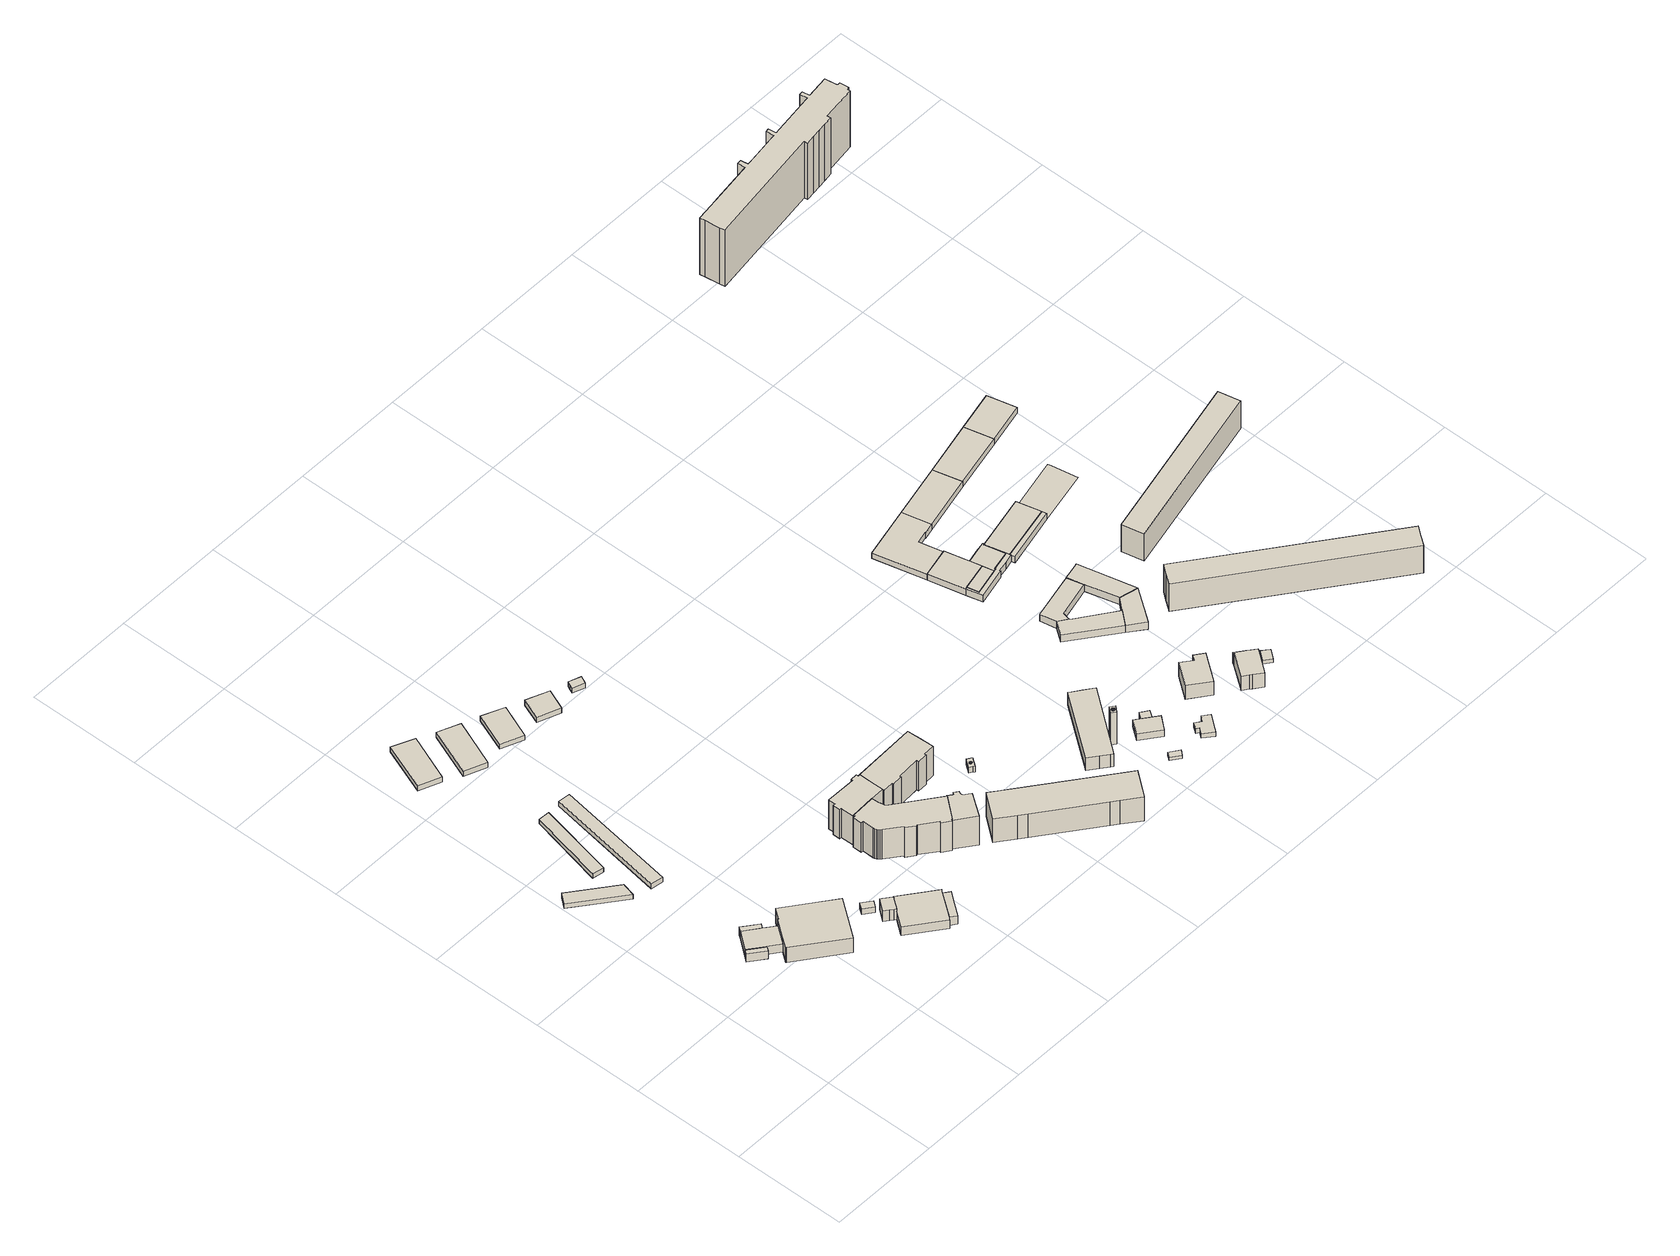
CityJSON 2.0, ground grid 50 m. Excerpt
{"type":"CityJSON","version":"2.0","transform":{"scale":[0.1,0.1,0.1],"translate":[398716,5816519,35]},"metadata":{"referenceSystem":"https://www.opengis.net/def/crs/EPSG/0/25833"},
"CityObjects":{
"building1":{"type":"Building","attributes":{"Gemeindeschluessel":"11000011","BezugspunktDach":"2200","function":"31001_2463","measuredHeight":2.71,"storeysAboveGround":1},"address":[{"country":"Germany","locality":"Berlin","thoroughfareNumber":"65","thoroughfareName":"Wallensteinstraße"}],"geometry":[{"type":"Solid","lod":"1","boundaries":[[[[0,1,2,3]],[[4,5,6,7]],[[4,7,3,2]],[[5,4,2,1]],[[6,5,1,0]],[[7,6,0,3]]]]}]},
"building2":{"type":"Building","attributes":{"Gemeindeschluessel":"11000011","function":"31001_2000"},"address":[{"country":"Germany","locality":"Berlin","thoroughfareNumber":"13","thoroughfareName":"Wallensteinstraße"}],"children":["building2-1","building2-2","building2-3","building2-4"]},
"building2-1":{"type":"BuildingPart","attributes":{"BezugspunktDach":"2200","measuredHeight":13.18,"storeysAboveGround":1},"parents":["building2"],"geometry":[{"type":"MultiSurface","lod":"1","boundaries":[[[8,9,10,11,12,13,14,15,16]],[[17,18,19,20,21,22,23,24,25]],[[17,25,16,15]],[[18,26,27,15,14]],[[19,18,14,13]],[[20,19,13,12]],[[21,20,12,11]],[[22,21,11,10]],[[23,22,10,9]],[[24,23,9,8]],[[25,24,8,16]],[[17,27,26,18]]]}]},
"building2-2":{"type":"BuildingPart","attributes":{"BezugspunktDach":"2200","measuredHeight":4.5,"storeysAboveGround":1},"parents":["building2"],"geometry":[{"type":"MultiSurface","lod":"1","boundaries":[[[28,27,26,29,30,31]],[[32,33,18,17,34,35]],[[32,35,31,30]],[[36,37,32,30,29]],[[18,33,29,26]],[[34,17,27,28]],[[38,39,34,28,31]],[[40,33,32,37,36]],[[26,27,17,18]],[[35,34,39,38]]]}]},
"building2-3":{"type":"BuildingPart","attributes":{"BezugspunktDach":"2200","measuredHeight":4.47,"storeysAboveGround":1},"parents":["building2"],"geometry":[{"type":"Solid","lod":"1","boundaries":[[[[36,41,42,37]],[[43,44,33,32]],[[43,32,37,42]],[[44,43,42,41]],[[33,44,41,36]],[[36,37,32,33]]]]}]},
"building2-4":{"type":"BuildingPart","attributes":{"BezugspunktDach":"2200","measuredHeight":4.39,"storeysAboveGround":1},"parents":["building2"],"geometry":[{"type":"Solid","lod":"1","boundaries":[[[[45,39,38,46]],[[35,34,47,48]],[[35,48,46,38]],[[47,34,39,45]],[[48,47,45,46]],[[34,35,38,39]]]]}]},
"building3":{"type":"Building","attributes":{"Gemeindeschluessel":"11000011","BezugspunktDach":"2200","function":"31001_2463","measuredHeight":2.32,"storeysAboveGround":1},"address":[{"country":"Germany","locality":"Berlin","thoroughfareNumber":"65 (2)","thoroughfareName":"Wallensteinstraße"}],"geometry":[{"type":"Solid","lod":"1","boundaries":[[[[49,50,51,52]],[[53,54,55,56]],[[53,56,52,51]],[[54,53,51,50]],[[55,54,50,49]],[[56,55,49,52]]]]}]},
"building4":{"type":"Building","attributes":{"Gemeindeschluessel":"11000011","BezugspunktDach":"2200","function":"31001_2463","measuredHeight":2.52,"storeysAboveGround":1},"address":[{"country":"Germany","locality":"Berlin","thoroughfareNumber":"65 (3)","thoroughfareName":"Wallensteinstraße"}],"geometry":[{"type":"Solid","lod":"1","boundaries":[[[[57,58,59,60]],[[61,62,63,64]],[[61,64,60,59]],[[62,61,59,58]],[[63,62,58,57]],[[64,63,57,60]]]]}]},
"building5":{"type":"Building","attributes":{"Gemeindeschluessel":"11000011","BezugspunktDach":"2200","function":"31001_2463","measuredHeight":2.65,"storeysAboveGround":1},"address":[{"country":"Germany","locality":"Berlin","thoroughfareNumber":"56","thoroughfareName":"Hönower Weg"}],"geometry":[{"type":"Solid","lod":"1","boundaries":[[[[65,66,67,68]],[[69,70,71,72]],[[69,72,68,67]],[[70,69,67,66]],[[71,70,66,65]],[[72,71,65,68]]]]}]},
"building6":{"type":"Building","attributes":{"Gemeindeschluessel":"11000011","BezugspunktDach":"2200","function":"31001_2000","measuredHeight":3.73,"storeysAboveGround":1},"address":[{"country":"Germany","locality":"Berlin","thoroughfareNumber":"13 (1)","thoroughfareName":"Wallensteinstraße"}],"geometry":[{"type":"Solid","lod":"1","boundaries":[[[[73,74,75,76]],[[77,78,79,80]],[[77,80,76,75]],[[78,77,75,74]],[[79,78,74,73]],[[80,79,73,76]]]]}]},
"building7":{"type":"Building","attributes":{"Gemeindeschluessel":"11000011","function":"31001_2520"},"address":[{"country":"Germany","locality":"Berlin","thoroughfareNumber":"14","thoroughfareName":"Wallensteinstraße"}],"children":["building7-1","building7-2"]},
"building7-1":{"type":"BuildingPart","attributes":{"BezugspunktDach":"2200","measuredHeight":4.82,"storeysAboveGround":1},"parents":["building7"],"geometry":[{"type":"Solid","lod":"1","boundaries":[[[[81,82,83,84,85,86,87,88,89,90,91,92,93]],[[94,95,96,97,98,99,100,101,102,103,104,105,106]],[[94,106,93,92]],[[95,94,92,91]],[[97,96,90,89]],[[98,97,89,88]],[[99,98,88,87]],[[100,99,87,86]],[[101,100,86,85]],[[102,101,85,84]],[[103,102,84,83]],[[104,103,83,82]],[[105,104,82,81]],[[106,105,81,93]],[[91,90,96,95]]]]}]},
"building7-2":{"type":"BuildingPart","attributes":{"BezugspunktDach":"2200","measuredHeight":5.96,"storeysAboveGround":1},"parents":["building7"],"geometry":[{"type":"MultiSurface","lod":"1","boundaries":[[[107,108,109,110,111,112,113,114]],[[115,116,117,96,95,118,119,120]],[[115,120,114,113]],[[116,115,113,112]],[[117,116,112,111]],[[96,117,111,110]],[[95,91,90,110,109]],[[118,95,109,108]],[[119,118,108,107]],[[120,119,107,114]],[[96,90,91,95]]]}]},
"building8":{"type":"Building","attributes":{"Gemeindeschluessel":"11000011","BezugspunktDach":"2200","function":"31001_2463","measuredHeight":2.68,"storeysAboveGround":1},"address":[{"country":"Germany","locality":"Berlin","thoroughfareNumber":"56 (4)","thoroughfareName":"Hönower Weg"}],"geometry":[{"type":"Solid","lod":"1","boundaries":[[[[121,122,123,124]],[[125,126,127,128]],[[125,128,124,123]],[[126,125,123,122]],[[127,126,122,121]],[[128,127,121,124]]]]}]},
"building9":{"type":"Building","attributes":{"Gemeindeschluessel":"11000011","BezugspunktDach":"2200","function":"31001_2420","measuredHeight":5.29,"storeysAboveGround":1},"address":[{"country":"Germany","locality":"Berlin","thoroughfareNumber":"20 (1)","thoroughfareName":"Wallensteinstraße"}],"geometry":[{"type":"Solid","lod":"1","boundaries":[[[[129,130,131,84,83]],[[132,133,134,135,136]],[[132,136,83,84]],[[133,132,84,131]],[[134,133,131,130]],[[135,134,130,129]],[[136,135,129,83]]]]}]},
"building10":{"type":"Building","attributes":{"Gemeindeschluessel":"11000011","BezugspunktDach":"2200","function":"31001_2463","measuredHeight":2.61,"storeysAboveGround":1},"address":[{"country":"Germany","locality":"Berlin","thoroughfareNumber":"56 (5)","thoroughfareName":"Hönower Weg"}],"geometry":[{"type":"Solid","lod":"1","boundaries":[[[[137,138,139,140]],[[141,142,143,144]],[[141,144,140,139]],[[142,141,139,138]],[[143,142,138,137]],[[144,143,137,140]]]]}]},
"building11":{"type":"Building","attributes":{"Gemeindeschluessel":"11000011","BezugspunktDach":"2200","function":"31001_2463","measuredHeight":2.77,"storeysAboveGround":1},"address":[{"country":"Germany","locality":"Berlin","thoroughfareNumber":"56 (6)","thoroughfareName":"Hönower Weg"}],"geometry":[{"type":"Solid","lod":"1","boundaries":[[[[145,146,147,148]],[[149,150,151,152]],[[149,152,148,147]],[[150,149,147,146]],[[151,150,146,145]],[[152,151,145,148]]]]}]},
"building12":{"type":"Building","attributes":{"Gemeindeschluessel":"11000011","function":"31001_1010"},"address":[{"country":"Germany","locality":"Berlin","thoroughfareNumber":"1, 2, 3","thoroughfareName":"Tannhäuserstraße"},{"country":"Germany","locality":"Berlin","thoroughfareNumber":"62, 63, 64","thoroughfareName":"Wallensteinstraße"}],"children":["building12-1","building12-2","building12-3","building12-4"]},
"building12-1":{"type":"BuildingPart","attributes":{"BezugspunktDach":"2200","measuredHeight":16.12,"storeysAboveGround":3},"parents":["building12"],"geometry":[{"type":"MultiSurface","lod":"1","boundaries":[[[153,154,155,156,157,158,159,160,161,162,163,164,165,166,167,168,169,170,171,172,173,174,175,176,177]],[[178,179,180,181,182,183,184,185,186,187,188,189,190,191,192,193,194,195,196,197,198,199,200,201,202]],[[178,202,177,176]],[[179,178,176,175]],[[203,204,179,175,174]],[[181,180,174,173]],[[182,181,173,172]],[[183,182,172,171]],[[184,183,171,170]],[[205,206,207,184,170,169]],[[186,185,169,168]],[[187,186,168,167]],[[188,187,167,166]],[[189,188,166,165]],[[190,189,165,164]],[[191,190,164,163]],[[192,191,163,162]],[[193,192,162,161]],[[194,193,161,160]],[[195,194,160,159]],[[196,195,159,158]],[[197,196,158,157]],[[198,197,157,156]],[[199,198,156,155]],[[200,199,155,154]],[[201,200,154,153]],[[202,201,153,177]],[[180,179,204,203]],[[185,208,206,205]],[[208,184,207,206]]]}]},
"building12-2":{"type":"BuildingPart","attributes":{"BezugspunktDach":"2200","measuredHeight":17.32,"storeysAboveGround":3},"parents":["building12"],"geometry":[{"type":"Solid","lod":"1","boundaries":[[[[209,210,211,212,213,214,215,216,217,207,206,205]],[[208,184,218,219,220,221,222,223,224,225,226,185]],[[218,184,207,217]],[[219,218,217,216]],[[220,219,216,215]],[[221,220,215,214]],[[222,221,214,213]],[[223,222,213,212]],[[224,223,212,211]],[[225,224,211,210]],[[226,225,210,209]],[[185,226,209,205]],[[208,185,205,206]],[[184,208,206,207]]]]}]},
"building12-3":{"type":"BuildingPart","attributes":{"BezugspunktDach":"2200","measuredHeight":17.26,"storeysAboveGround":3},"parents":["building12"],"geometry":[{"type":"MultiSurface","lod":"1","boundaries":[[[227,228,204,203,229,230,231,232,233,234,235,236,237,238]],[[239,240,241,242,243,244,245,246,247,180,179,248,249,250]],[[239,250,238,237]],[[240,239,237,236]],[[241,240,236,235]],[[242,241,235,234]],[[243,242,234,233]],[[244,243,233,232]],[[245,244,232,231]],[[231,245,231,230]],[[251,230,246,230,229]],[[180,247,229,203]],[[248,179,204,228]],[[249,248,228,227]],[[250,249,227,238]],[[246,245,231,230]],[[247,252,251,229]],[[246,230,251,252]],[[179,180,203,204]]]}]},
"building12-4":{"type":"BuildingPart","attributes":{"BezugspunktDach":"2200","measuredHeight":17.17,"storeysAboveGround":3},"parents":["building12"],"geometry":[{"type":"MultiSurface","lod":"1","boundaries":[[[251,229,253,254,255,256,257,258,259,260,261,262,263,264,231]],[[265,266,267,268,269,270,271,272,273,274,275,276,247,252,245]],[[265,245,231,264]],[[266,265,264,263]],[[267,266,263,262]],[[268,267,262,261]],[[269,268,261,260]],[[270,269,260,259]],[[271,270,259,258]],[[272,271,258,257]],[[273,272,257,256]],[[274,273,256,255]],[[275,274,255,254]],[[276,275,254,253]],[[247,276,253,229]],[[252,247,229,251]],[[245,246,230,231]],[[252,251,230,246]]]}]},
"building13":{"type":"Building","attributes":{"Gemeindeschluessel":"11000011","BezugspunktDach":"2200","function":"31001_2463","measuredHeight":3,"storeysAboveGround":1},"address":[{"country":"Germany","locality":"Berlin","thoroughfareNumber":"56 (7)","thoroughfareName":"Hönower Weg"}],"geometry":[{"type":"Solid","lod":"1","boundaries":[[[[277,278,279,280,281]],[[282,283,284,285,286]],[[282,286,281,280]],[[283,282,280,279]],[[284,283,279,278]],[[285,284,278,277]],[[286,285,277,281]]]]}]},
"building14":{"type":"Building","attributes":{"Gemeindeschluessel":"11000011","BezugspunktDach":"2200","function":"31001_2000","measuredHeight":12.89,"storeysAboveGround":3},"address":[{"country":"Germany","locality":"Berlin","thoroughfareNumber":"60, 61","thoroughfareName":"Wallensteinstraße"}],"geometry":[{"type":"Solid","lod":"1","boundaries":[[[[287,288,289,290,291,292,293,294,295,296]],[[297,298,299,300,301,302,303,304,305,306]],[[297,306,296,295]],[[298,297,295,294]],[[299,298,294,293]],[[300,299,293,292]],[[301,300,292,291]],[[302,301,291,290]],[[303,302,290,289]],[[304,303,289,288]],[[305,304,288,287]],[[306,305,287,296]]]]}]},
"building15":{"type":"Building","attributes":{"Gemeindeschluessel":"11000011","BezugspunktDach":"2200","function":"31001_2000","measuredHeight":3,"storeysAboveGround":1},"address":[{"country":"Germany","locality":"Berlin","thoroughfareNumber":"60 (3)","thoroughfareName":"Wallensteinstraße"}],"geometry":[{"type":"Solid","lod":"1","boundaries":[[[[307,308,309,310,311,312],[313,314,315,316,317,318,319,320,321,322,323,324,325,326,327,328,329,330,331]],[[332,333,334,335,336,337],[338,339,340,341,342,343,344,345,346,347,348,349,350,351,352,353,354,355,356]],[[332,337,312,311]],[[333,332,311,310]],[[334,333,310,309]],[[335,334,309,308]],[[336,335,308,307]],[[337,336,307,312]],[[338,356,331,330]],[[339,338,330,329]],[[340,339,329,328]],[[341,340,328,327]],[[342,341,327,326]],[[343,342,326,325]],[[344,343,325,324]],[[345,344,324,323]],[[346,345,323,322]],[[347,346,322,321]],[[348,347,321,320]],[[349,348,320,319]],[[350,349,319,318]],[[351,350,318,317]],[[352,351,317,316]],[[353,352,316,315]],[[354,353,315,314]],[[355,354,314,313]],[[356,355,313,331]]]]}]},
"building16":{"type":"Building","attributes":{"Gemeindeschluessel":"11000011","BezugspunktDach":"2200","function":"31001_2000","measuredHeight":7.31,"storeysAboveGround":1},"address":[{"country":"Germany","locality":"Berlin","thoroughfareNumber":"61A","thoroughfareName":"Wallensteinstraße"}],"geometry":[{"type":"Solid","lod":"1","boundaries":[[[[357,358,359,360,361,362,363,364]],[[365,366,367,368,369,370,371,372]],[[365,372,364,363]],[[366,365,363,362]],[[367,366,362,361]],[[368,367,361,360]],[[369,368,360,359]],[[370,369,359,358]],[[371,370,358,357]],[[372,371,357,364]]]]}]},
"building17":{"type":"Building","attributes":{"Gemeindeschluessel":"11000011","BezugspunktDach":"2200","function":"31001_2000","measuredHeight":17.48,"storeysAboveGround":1},"address":[{"country":"Germany","locality":"Berlin","thoroughfareNumber":"60 (2)","thoroughfareName":"Wallensteinstraße"}],"geometry":[{"type":"Solid","lod":"1","boundaries":[[[[373,374,375,376],[377,378,379,380,381,382,383,384,385,386,387,388,389,390,391,392,393,394,395,396]],[[397,398,399,400],[401,402,403,404,405,406,407,408,409,410,411,412,413,414,415,416,417,418,419,420]],[[397,400,376,375]],[[398,397,375,374]],[[399,398,374,373]],[[400,399,373,376]],[[401,420,396,395]],[[402,401,395,394]],[[403,402,394,393]],[[404,403,393,392]],[[405,404,392,391]],[[406,405,391,390]],[[407,406,390,389]],[[408,407,389,388]],[[409,408,388,387]],[[410,409,387,386]],[[411,410,386,385]],[[412,411,385,384]],[[413,412,384,383]],[[414,413,383,382]],[[415,414,382,381]],[[416,415,381,380]],[[417,416,380,379]],[[418,417,379,378]],[[419,418,378,377]],[[420,419,377,396]]]]}]},
"building18":{"type":"Building","attributes":{"Gemeindeschluessel":"11000011","BezugspunktDach":"2200","function":"31001_2463","measuredHeight":1.7,"storeysAboveGround":1},"address":[{"country":"Germany","locality":"Berlin","thoroughfareNumber":"14 (1)","thoroughfareName":"Walkürenstraße"}],"geometry":[{"type":"Solid","lod":"1","boundaries":[[[[421,422,423,424]],[[425,426,427,428]],[[425,428,424,423]],[[426,425,423,422]],[[427,426,422,421]],[[428,427,421,424]]]]}]},
"building19":{"type":"Building","attributes":{"Gemeindeschluessel":"11000011","function":"31001_1010"},"address":[{"country":"Germany","locality":"Berlin","thoroughfareNumber":"14","thoroughfareName":"Walkürenstraße"}],"children":["building19-1","building19-2"]},
"building19-1":{"type":"BuildingPart","attributes":{"BezugspunktDach":"2200","measuredHeight":3.79,"storeysAboveGround":1},"parents":["building19"],"geometry":[{"type":"MultiSurface","lod":"1","boundaries":[[[429,430,431,432,433,434]],[[435,436,437,438,439,440]],[[435,440,434,433]],[[436,435,433,432]],[[437,441,442,443,444,436,432,431]],[[438,437,431,430]],[[439,438,430,429]],[[440,439,429,434]],[[444,443,442,441]]]}]},
"building19-2":{"type":"BuildingPart","attributes":{"BezugspunktDach":"2200","measuredHeight":3.14,"storeysAboveGround":1},"parents":["building19"],"geometry":[{"type":"Solid","lod":"1","boundaries":[[[[442,445,446,443]],[[447,448,441,444]],[[447,444,443,446]],[[448,447,446,445]],[[441,448,445,442]],[[444,441,442,443]]]]}]},
"building20":{"type":"Building","attributes":{"Gemeindeschluessel":"11000011","BezugspunktDach":"2200","function":"31001_1312","measuredHeight":2.93,"storeysAboveGround":1},"address":[{"country":"Germany","locality":"Berlin","thoroughfareNumber":"15 (1)","thoroughfareName":"Walkürenstraße"}],"geometry":[{"type":"Solid","lod":"1","boundaries":[[[[449,450,451,452,453,454,455,456,457,458]],[[459,460,461,462,463,464,465,466,467,468]],[[459,468,458,457]],[[460,459,457,456]],[[461,460,456,455]],[[462,461,455,454]],[[463,462,454,453]],[[464,463,453,452]],[[465,464,452,451]],[[466,465,451,450]],[[467,466,450,449]],[[468,467,449,458]]]]}]},
"building21":{"type":"Building","attributes":{"Gemeindeschluessel":"11000011","BezugspunktDach":"2200","function":"31001_1010","measuredHeight":7.48,"storeysAboveGround":2},"address":[{"country":"Germany","locality":"Berlin","thoroughfareNumber":"15","thoroughfareName":"Walkürenstraße"}],"geometry":[{"type":"Solid","lod":"1","boundaries":[[[[469,470,471,472,473,474]],[[475,476,477,478,479,480]],[[475,480,474,473]],[[476,475,473,472]],[[477,476,472,471]],[[478,477,471,470]],[[479,478,470,469]],[[480,479,469,474]]]]}]},
"building22":{"type":"Building","attributes":{"Gemeindeschluessel":"11000011","function":"31001_1010"},"address":[{"country":"Germany","locality":"Berlin","thoroughfareNumber":"16","thoroughfareName":"Walkürenstraße"}],"children":["building22-1","building22-2"]},
"building22-1":{"type":"BuildingPart","attributes":{"BezugspunktDach":"2200","measuredHeight":9.79,"storeysAboveGround":1},"parents":["building22"],"geometry":[{"type":"MultiSurface","lod":"1","boundaries":[[[481,482,483,484,485,486,487]],[[488,489,490,491,492,493,494]],[[488,494,487,486]],[[495,496,497,486,485]],[[490,489,485,484]],[[491,490,484,483]],[[492,491,483,482]],[[493,492,482,481]],[[494,493,481,487]],[[489,488,497,496,495]]]}]},
"building22-2":{"type":"BuildingPart","attributes":{"BezugspunktDach":"2200","measuredHeight":5.7,"storeysAboveGround":1},"parents":["building22"],"geometry":[{"type":"Solid","lod":"1","boundaries":[[[[496,498,499,497]],[[500,501,489,488]],[[500,488,497,499]],[[501,500,499,498]],[[489,501,498,496]],[[488,489,496,497]]]]}]},
"building23":{"type":"Building","attributes":{"name":"Kindertagesstätte","Gemeindeschluessel":"11000011","function":"31001_3065"},"address":[{"country":"Germany","locality":"Berlin","thoroughfareNumber":"4A","thoroughfareName":"Tannhäuserstraße"}],"children":["building23-1","building23-2","building23-3","building23-4"]},
"building23-1":{"type":"BuildingPart","attributes":{"BezugspunktDach":"2200","measuredHeight":4.06,"storeysAboveGround":1},"parents":["building23"],"geometry":[{"type":"MultiSurface","lod":"1","boundaries":[[[502,503,504,505,506,507,508,509,510]],[[511,512,513,514,515,516,517,518,519]],[[511,519,510,509]],[[512,511,509,508]],[[513,512,508,507]],[[514,513,507,506]],[[518,517,503,502]],[[519,520,521,518,502,510]],[[515,514,506,505]],[[516,515,505,504]],[[522,516,504,503,517]],[[518,521,520,519]]]}]},
"building23-2":{"type":"BuildingPart","attributes":{"BezugspunktDach":"2200","measuredHeight":3.95,"storeysAboveGround":1},"parents":["building23"],"geometry":[{"type":"MultiSurface","lod":"1","boundaries":[[[523,524,525,526,527,528]],[[529,530,531,532,533,534]],[[529,534,528,527]],[[535,536,527,526]],[[531,530,526,525]],[[532,531,525,524]],[[534,533,523,528]],[[530,529,536,535]],[[524,523,533,532]]]}]},
"building23-3":{"type":"BuildingPart","attributes":{"BezugspunktDach":"2200","measuredHeight":3.97,"storeysAboveGround":1},"parents":["building23"],"geometry":[{"type":"MultiSurface","lod":"1","boundaries":[[[537,538,539,524,523]],[[532,517,514,540,533]],[[517,532,524,539]],[[514,506,505,504,516,515,517,516,504,503,539,538]],[[540,514,538,537]],[[533,540,537,523]],[[532,533,523,524]],[[515,505,506,514,541]],[[515,516,504,505]],[[503,504,516,517]]]}]},
"building23-4":{"type":"BuildingPart","attributes":{"BezugspunktDach":"2200","measuredHeight":3.77,"storeysAboveGround":1},"parents":["building23"],"geometry":[{"type":"Solid","lod":"1","boundaries":[[[[536,535,542,521,520,543]],[[519,518,544,530,529,545]],[[519,545,543,520]],[[544,518,521,542]],[[530,544,542,535]],[[545,529,536,543]],[[520,521,518,519]],[[530,535,536,529]]]]}]},
"building24":{"type":"Building","attributes":{"Gemeindeschluessel":"11000011","function":"31001_1010"},"address":[{"country":"Germany","locality":"Berlin","thoroughfareNumber":"100","thoroughfareName":"Tannhäuserstraße"}],"children":["building24-1","building24-2","building24-3","building24-4"]},
"building24-1":{"type":"BuildingPart","attributes":{"BezugspunktDach":"2200","measuredHeight":3.5,"storeysAboveGround":5},"parents":["building24"],"geometry":[{"type":"MultiSurface","lod":"1","boundaries":[[[546,547,548,549,550,551]],[[552,553,554,555,556,557]],[[552,557,551,550]],[[553,552,550,549]],[[558,559,560,553,549,548]],[[554,553,561]],[[547,555,547,546]],[[557,556,546,551]],[[554,561,559,558]],[[561,553,560,559]],[[555,554,548,547]],[[556,555,547,546]]]}]},
"building24-2":{"type":"BuildingPart","attributes":{"BezugspunktDach":"2200","measuredHeight":3.49,"storeysAboveGround":5},"parents":["building24"],"geometry":[{"type":"MultiSurface","lod":"1","boundaries":[[[562,563,548,547]],[[554,564,565,555]],[[564,554,548,563],[564,566,567,558,554,568]],[[554,555,547,548]],[[566,564,568,567]],[[568,554,558,567]],[[565,569,564,563,562]],[[562,547,555,565]]]}]},
"building24-3":{"type":"BuildingPart","attributes":{"BezugspunktDach":"2200","measuredHeight":3.71,"storeysAboveGround":5},"parents":["building24"],"geometry":[{"type":"MultiSurface","lod":"1","boundaries":[[[559,567,566,570,571,572,573,574,575,576,577,578,560]],[[579,580,581,582,583,584,585,586,587,564,568,561,553]],[[579,553,560,578]],[[580,579,578,577]],[[581,580,577,576]],[[582,581,576,575]],[[583,582,575,574]],[[584,583,574,573]],[[585,584,573,572]],[[585,572,571,586]],[[587,586,571,570]],[[570,566,564,587]],[[568,564,566,567]],[[561,554,558,559]],[[568,567,558,554]],[[561,559,560,553,588]]]}]},
"building24-4":{"type":"BuildingPart","attributes":{"BezugspunktDach":"2200","measuredHeight":3.49,"storeysAboveGround":5},"parents":["building24"],"geometry":[{"type":"MultiSurface","lod":"1","boundaries":[[[589,590,591,592,593,594,595,596,597,562,547,546]],[[555,565,587,586,585,598,599,600,601,602,603,556]],[[570,566,564,563,597]],[[586,571,570,597,596]],[[585,572,571,596,595]],[[598,585,595,594]],[[599,598,594,593]],[[600,599,593,592]],[[601,600,592,591]],[[602,601,591,590]],[[603,602,590,589]],[[556,603,589,546]],[[555,556,546,547]],[[565,555,547,562]],[[565,562,563,564]],[[587,604,564,566,570]],[[587,570,571,586]],[[586,571,572,585]]]}]},
"building25":{"type":"Building","attributes":{"Gemeindeschluessel":"11000011","BezugspunktDach":"2200","function":"31001_1010","measuredHeight":3,"storeysAboveGround":5},"address":[{"country":"Germany","locality":"Berlin","thoroughfareNumber":"101","thoroughfareName":"Tannhäuserstraße"}],"geometry":[{"type":"Solid","lod":"1","boundaries":[[[[605,606,607,608,609,610,611,612]],[[613,614,615,616,617,552,557,618]],[[613,618,612,611]],[[614,613,611,610]],[[615,614,610,609]],[[616,615,609,608]],[[617,616,608,607]],[[552,617,607,606]],[[557,552,606,605]],[[618,557,605,612]]]]}]},
"building26":{"type":"Building","attributes":{"Gemeindeschluessel":"11000011","BezugspunktDach":"2200","function":"31001_2463","measuredHeight":1.87,"storeysAboveGround":1},"address":[{"country":"Germany","locality":"Berlin","thoroughfareNumber":"16 (1)","thoroughfareName":"Walkürenstraße"}],"geometry":[{"type":"Solid","lod":"1","boundaries":[[[[619,620,621,622]],[[623,624,625,626]],[[623,626,622,621]],[[624,623,621,620]],[[625,624,620,619]],[[626,625,619,622]]]]}]},
"building27":{"type":"Building","attributes":{"Gemeindeschluessel":"11000011","function":"31001_1010"},"address":[{"country":"Germany","locality":"Berlin","thoroughfareNumber":"99","thoroughfareName":"Tannhäuserstraße"}],"children":["building27-1","building27-2"]},
"building27-1":{"type":"BuildingPart","attributes":{"BezugspunktDach":"2200","measuredHeight":3.41,"storeysAboveGround":5},"parents":["building27"],"geometry":[{"type":"Solid","lod":"1","boundaries":[[[[627,628,629,630,631,632]],[[582,633,634,598,585,583]],[[582,583,632,631]],[[633,582,631,630]],[[634,633,630,629]],[[585,598,628,627]],[[583,585,627,632]],[[598,634,629,628]]]]}]},
"building27-2":{"type":"BuildingPart","attributes":{"BezugspunktDach":"2200","measuredHeight":3.41,"storeysAboveGround":5},"parents":["building27"],"geometry":[{"type":"Solid","lod":"1","boundaries":[[[[635,636,637,629,628]],[[634,638,639,599,598]],[[638,634,629,637]],[[639,638,637,636]],[[599,639,636,635]],[[598,599,635,628]],[[634,598,628,629]]]]}]},
"building28":{"type":"Building","attributes":{"Gemeindeschluessel":"11000011","BezugspunktDach":"2200","function":"31001_1010","measuredHeight":3,"storeysAboveGround":5},"address":[{"country":"Germany","locality":"Berlin","thoroughfareNumber":"102","thoroughfareName":"Tannhäuserstraße"}],"geometry":[{"type":"Solid","lod":"1","boundaries":[[[[610,640,641,611]],[[642,643,614,613]],[[642,613,611,641]],[[643,642,641,640]],[[614,643,640,610]],[[613,614,610,611]]]]}]},
"building29":{"type":"Building","attributes":{"Gemeindeschluessel":"11000011","BezugspunktDach":"2200","function":"31001_2600","measuredHeight":3.29,"storeysAboveGround":1},"address":[{"country":"Germany","locality":"Berlin","thoroughfareNumber":"5 (1)","thoroughfareName":"Odinstraße"}],"geometry":[{"type":"Solid","lod":"1","boundaries":[[[[644,645,646,647,648,649]],[[650,651,652,653,654,655]],[[650,655,649,648]],[[651,650,648,647]],[[652,651,647,646]],[[653,652,646,645]],[[654,653,645,644]],[[655,654,644,649]]]]}]},
"building30":{"type":"Building","attributes":{"Gemeindeschluessel":"11000011","BezugspunktDach":"2200","function":"31001_1010","measuredHeight":17.23,"storeysAboveGround":4},"address":[{"country":"Germany","locality":"Berlin","thoroughfareNumber":"10, 11, 6, 7, 8, 9","thoroughfareName":"Walkürenstraße"}],"geometry":[{"type":"Solid","lod":"1","boundaries":[[[[656,657,658,659,660,661]],[[662,663,664,665,666,667]],[[662,667,661,660]],[[663,662,660,659]],[[664,663,659,658]],[[665,664,658,657]],[[666,665,657,656]],[[667,666,656,661]]]]}]},
"building31":{"type":"Building","attributes":{"Gemeindeschluessel":"11000011","function":"31001_1010"},"address":[{"country":"Germany","locality":"Berlin","thoroughfareNumber":"98","thoroughfareName":"Tannhäuserstraße"}],"children":["building31-1","building31-2"]},
"building31-1":{"type":"BuildingPart","attributes":{"BezugspunktDach":"2200","measuredHeight":0.025,"storeysAboveGround":5},"parents":["building31"],"geometry":[{"type":"MultiSurface","lod":"1","boundaries":[[[634,638,668,669,670,671,672,633]]]}]},
"building31-2":{"type":"BuildingPart","attributes":{"BezugspunktDach":"2200","measuredHeight":0.025,"storeysAboveGround":5},"parents":["building31"],"geometry":[{"type":"MultiSurface","lod":"1","boundaries":[[[638,668,669,670,634]]]}]},
"building32":{"type":"Building","attributes":{"Gemeindeschluessel":"11000011","BezugspunktDach":"2200","function":"31001_1010","measuredHeight":3,"storeysAboveGround":5},"address":[{"country":"Germany","locality":"Berlin","thoroughfareNumber":"103","thoroughfareName":"Tannhäuserstraße"}],"geometry":[{"type":"Solid","lod":"1","boundaries":[[[[640,673,674,641]],[[675,676,643,642]],[[675,642,641,674]],[[676,675,674,673]],[[643,676,673,640]],[[642,643,640,641]]]]}]},
"building33":{"type":"Building","attributes":{"Gemeindeschluessel":"11000011","BezugspunktDach":"2200","function":"31001_1010","measuredHeight":16.82,"storeysAboveGround":4},"address":[{"country":"Germany","locality":"Berlin","thoroughfareNumber":"4, 5, 6, 7, 8","thoroughfareName":"Tannhäuserstraße"}],"geometry":[{"type":"Solid","lod":"1","boundaries":[[[[677,678,679,680]],[[681,682,683,684]],[[681,684,680,679]],[[682,681,679,678]],[[683,682,678,677]],[[684,683,677,680]]]]}]},
"building34":{"type":"Building","attributes":{"Gemeindeschluessel":"11000011","BezugspunktDach":"2200","function":"31001_1010","measuredHeight":3,"storeysAboveGround":5},"address":[{"country":"Germany","locality":"Berlin","thoroughfareNumber":"104","thoroughfareName":"Tannhäuserstraße"}],"geometry":[{"type":"Solid","lod":"1","boundaries":[[[[673,685,686,674]],[[687,688,676,675]],[[687,675,674,686]],[[688,687,686,685]],[[676,688,685,673]],[[675,676,673,674]]]]}]},
"building35":{"type":"Building","attributes":{"Gemeindeschluessel":"11000011","function":"51009_1610"},"address":[{"country":"Germany","locality":"Berlin"}],"children":["building35-1","building35-2"]},
"building35-1":{"type":"BuildingPart","attributes":{"BezugspunktDach":"2200","measuredHeight":3.19,"storeysAboveGround":0},"parents":["building35"],"geometry":[{"type":"MultiSurface","lod":"1","boundaries":[[[689,690,691,692,693,694,695,696]],[[697,698,699,700,701,702,703,704]],[[697,704,696,695]],[[698,697,695,694]],[[699,698,694,693]],[[700,699,705,706,707,692]],[[701,700,708,707,709,691]],[[702,701,710,709,711]],[[703,702,690,689]],[[704,703,689,696]],[[693,692,707,706,705]],[[692,691,709,707,708]],[[711,709,710,691,690]]]}]},
"building35-2":{"type":"BuildingPart","attributes":{"BezugspunktDach":"2200","measuredHeight":3.43,"storeysAboveGround":0},"parents":["building35"],"geometry":[{"type":"MultiSurface","lod":"1","boundaries":[[[712,713,714,715]],[[707,706,711,709]],[[707,692,691,716,715,714]],[[693,692,714,713]],[[711,706,713,712]],[[709,691,690,712,715]],[[709,716,691,692,707]],[[717,706,707,692,693]],[[711,718,690,691,709]]]}]},
"building36":{"type":"Building","attributes":{"Gemeindeschluessel":"11000011","function":"31001_1010"},"address":[{"country":"Germany","locality":"Berlin","thoroughfareNumber":"35, 36, 37, 38","thoroughfareName":"Mellenseestraße"}],"children":["building36-1","building36-2"]},
"building36-1":{"type":"BuildingPart","attributes":{"BezugspunktDach":"2200","measuredHeight":30.75,"storeysAboveGround":10},"parents":["building36"],"geometry":[{"type":"MultiSurface","lod":"1","boundaries":[[[719,720,721,722,723,724,725,726,727,728,729,730,731,732,733,734,735,736,737,738,739,740,741,742,743,744,745,746,747,748,749,750,751,752,753,754,755,756,757]],[[703,702,699,698,758,759,760,761,762,763,764,765,766,767,768,769,770,771,772,773,774,775,776,777,778,779,780,781,782,783,784,785,786,787,788,789,790,791,792]],[[703,792,757,756]],[[702,703,756,755]],[[713,712,711,706,699,702,755,754]],[[698,699,754,753]],[[758,698,753,752]],[[759,758,752,751]],[[760,759,751,750]],[[761,760,750,749]],[[762,761,749,748]],[[763,762,748,747]],[[764,763,747,746]],[[765,764,746,745]],[[766,765,745,744]],[[767,766,744,743]],[[768,767,743,742]],[[769,768,742,741]],[[770,769,741,740]],[[771,770,740,739]],[[772,771,739,738]],[[773,772,738,737]],[[774,773,737,736]],[[775,774,736,735]],[[776,775,735,734]],[[777,776,734,733]],[[778,777,733,732]],[[779,778,732,731]],[[780,779,731,730]],[[781,780,730,729]],[[782,781,729,728]],[[783,782,728,727]],[[784,783,727,726]],[[785,784,726,725]],[[786,785,725,724]],[[787,786,724,723]],[[788,787,723,722]],[[789,788,722,721]],[[790,789,721,720]],[[791,790,720,719]],[[792,791,719,757]],[[706,711,712,713]]]}]},
"building36-2":{"type":"BuildingPart","attributes":{"BezugspunktDach":"2200","measuredHeight":3.43,"storeysAboveGround":10},"parents":["building36"],"geometry":[{"type":"Solid","lod":"1","boundaries":[[[[712,713,714,715]],[[707,706,711,709]],[[707,709,715,714]],[[706,707,714,713]],[[709,711,712,715]],[[711,706,713,712]]]]}]}
},
"vertices":[
[214,1160,31],[229,1219,31],[44,1362,31],[10,1319,31],[44,1362,7],[229,1219,7],[214,1160,7],[10,1319,7],
[353,521,88],[554,370,88],[676,532,88],[576,608,88],[475,683,88],[442,639,88],[439,641,88],[383,566,88],[351,523,88],[383,566,7],[439,641,7],[442,639,7],[475,683,7],[576,608,7],[676,532,7],[554,370,7],[353,521,7],[351,523,7],[439,641,52],[383,566,52],
[334,602,52],[392,676,52],[326,726,52],[269,651,52],[326,726,7],[392,676,7],[334,602,7],[269,651,7],[392,676,51],[326,726,51],[269,651,50],[334,602,50],[392,676,41],
[406,694,51],[340,744,51],[340,744,7],[406,694,7],
[321,585,50],[255,634,50],[321,585,7],[255,634,7],
[243,1332,30],[317,1671,30],[268,1674,30],[193,1342,30],[268,1674,7],[317,1671,7],[243,1332,7],[193,1342,7],
[353,1135,31],[437,1674,31],[383,1680,31],[299,1144,31],[383,1680,5],[437,1674,5],[353,1135,5],[299,1144,5],
[184,2080,37],[265,2283,37],[170,2325,37],[90,2119,37],[170,2325,10],[265,2283,10],[184,2080,10],[90,2119,10],
[758,442,41],[777,467,41],[736,498,41],[717,473,41],[736,498,9],[777,467,9],[758,442,9],[717,473,9],
[880,181,58],[884,186,58],[890,193,58],[964,292,58],[971,301,58],[975,306,58],[831,415,58],[827,410,58],[824,406,58],[821,408,58],[784,358,58],[738,297,58],[734,292,58],[738,297,11],[784,358,11],[821,408,11],[824,406,11],[827,410,11],[831,415,11],[975,306,11],[971,301,11],[964,292,11],[890,193,11],[884,186,11],[880,181,11],[734,292,11],
[763,374,69],[776,364,69],[784,358,69],[821,408,69],[800,424,69],[788,433,69],[779,439,69],[742,390,69],[779,439,11],[788,433,11],[800,424,11],[776,364,11],[763,374,11],[742,390,11],
[353,2004,36],[434,2209,36],[339,2249,36],[257,2042,36],[339,2249,9],[434,2209,9],[353,2004,9],[257,2042,9],
[916,173,58],[954,223,58],[991,272,58],[964,292,12],[991,272,12],[954,223,12],[916,173,12],[890,193,12],
[546,1993,36],[605,2141,36],[509,2181,36],[451,2032,36],[509,2181,10],[605,2141,10],[546,1993,10],[451,2032,10],
[740,1983,36],[777,2073,36],[679,2112,36],[644,2021,36],[679,2112,8],[777,2073,8],[740,1983,8],[644,2021,8],
[951,682,172],[960,682,172],[960,631,172],[961,625,172],[964,618,172],[967,613,172],[972,607,172],[977,603,172],[1043,552,172],[1039,546,172],[1076,518,172],[1080,520,172],[1150,467,172],[1146,462,172],[1181,437,172],[1186,442,172],[1187,441,172],[1263,535,172],[1075,675,172],[1072,697,172],[1070,700,172],[1068,734,172],[959,729,172],[960,722,172],[950,723,172],[960,722,11],[959,729,11],[1068,734,11],[1070,700,11],[1072,697,11],[1075,675,11],[1263,535,11],[1187,441,11],[1186,442,11],[1181,437,11],[1146,462,11],[1150,467,11],[1080,520,11],[1076,518,11],[1039,546,11],[1043,552,11],[977,603,11],[972,607,11],[967,613,11],[964,618,11],[961,625,11],[960,631,11],[960,682,11],[951,682,11],[950,723,11],[1068,734,170],[959,729,170],[1187,441,168],[1225,488,168],[1263,535,168],[1225,488,11],
[1269,381,168],[1303,429,168],[1338,477,168],[1308,500,168],[1309,513,168],[1313,519,168],[1295,533,168],[1288,523,168],[1267,539,168],[1267,539,11],[1288,523,11],[1295,533,11],[1313,519,11],[1309,513,11],[1308,500,11],[1338,477,11],[1303,429,11],[1269,381,11],
[949,787,170],[957,787,170],[1131,737,170],[1130,796,170],[1130,850,170],[1121,849,170],[1121,859,170],[1091,858,170],[1091,850,170],[959,851,170],[959,820,170],[949,820,170],[959,820,11],[959,851,11],[1091,850,11],[1091,858,11],[1121,859,11],[1121,849,11],[1130,850,11],[1130,796,11],[1131,737,11],[957,787,11],[949,787,11],[949,820,11],[1130,792,170],[1130,792,11],
[1131,729,170],[1178,731,170],[1179,724,170],[1223,727,170],[1223,733,170],[1323,740,170],[1324,729,170],[1368,732,170],[1368,739,170],[1418,742,170],[1415,804,170],[1412,863,170],[1412,863,11],[1415,804,11],[1418,742,11],[1368,739,11],[1368,732,11],[1324,729,11],[1323,740,11],[1223,733,11],[1223,727,11],[1179,724,11],[1178,731,11],[1131,729,11],
[892,2001,37],[907,2033,37],[855,2053,37],[848,2036,37],[841,2019,37],[848,2036,11],[855,2053,11],[907,2033,11],[892,2001,11],[841,2019,11],
[1387,294,140],[1419,270,140],[1666,83,140],[1696,60,140],[1768,5,140],[1851,113,140],[1467,403,140],[1440,424,140],[1395,458,140],[1312,351,140],[1395,458,11],[1440,424,11],[1467,403,11],[1851,113,11],[1768,5,11],[1696,60,11],[1666,83,11],[1419,270,11],[1387,294,11],[1312,351,11],
[1528,642,43],[1534,637,43],[1560,673,43],[1556,676,43],[1540,686,43],[1515,651,43],[1533,658,43],[1532,659,43],[1531,661,43],[1531,663,43],[1532,665,43],[1533,666,43],[1535,667,43],[1537,668,43],[1539,667,43],[1541,667,43],[1542,665,43],[1543,664,43],[1543,662,43],[1543,660,43],[1542,658,43],[1541,657,43],[1539,656,43],[1536,656,43],[1534,656,43],[1540,686,13],[1556,676,13],[1560,673,13],[1534,637,13],[1528,642,13],[1515,651,13],[1536,656,13],[1539,656,13],[1541,657,13],[1542,658,13],[1543,660,13],[1543,662,13],[1543,664,13],[1542,665,13],[1541,667,13],[1539,667,13],[1537,668,13],[1535,667,13],[1533,666,13],[1532,665,13],[1531,663,13],[1531,661,13],[1532,659,13],[1533,658,13],[1534,656,13],
[1856,304,80],[1888,279,80],[1898,272,80],[2105,543,80],[2061,574,80],[2028,598,80],[2017,606,80],[1814,336,80],[2017,606,12],[2028,598,12],[2061,574,12],[2105,543,12],[1898,272,12],[1888,279,12],[1856,304,12],[1814,336,12],
[1988,337,190],[2007,361,190],[1988,375,190],[1968,350,190],[1987,348,190],[1984,349,190],[1982,351,190],[1981,353,190],[1981,355,190],[1981,358,190],[1982,360,190],[1984,362,190],[1986,362,190],[1988,363,190],[1990,363,190],[1992,362,190],[1994,360,190],[1995,359,190],[1996,356,190],[1996,354,190],[1995,352,190],[1993,350,190],[1991,349,190],[1989,348,190],[1988,375,16],[2007,361,16],[1988,337,16],[1968,350,16],[1991,349,16],[1993,350,16],[1995,352,16],[1996,354,16],[1996,356,16],[1995,359,16],[1994,360,16],[1992,362,16],[1990,363,16],[1988,363,16],[1986,362,16],[1984,362,16],[1982,360,16],[1981,358,16],[1981,355,16],[1981,353,16],[1982,351,16],[1984,349,16],[1987,348,16],[1989,348,16],
[2096,108,30],[2113,130,30],[2071,160,30],[2055,138,30],[2071,160,13],[2113,130,13],[2096,108,13],[2055,138,13],
[2136,234,46],[2159,262,46],[2182,291,46],[2096,355,46],[2074,326,46],[2053,297,46],[2074,326,11],[2096,355,11],[2182,291,11],[2159,262,11],[2136,234,11],[2053,297,11],[2155,311,11],[2155,311,42],[2122,335,42],[2122,335,11],
[2177,342,42],[2144,364,42],[2144,364,11],[2177,342,11],
[2261,90,38],[2289,126,38],[2317,161,38],[2286,185,38],[2268,162,38],[2242,181,38],[2233,169,38],[2223,156,38],[2236,147,38],[2219,123,38],[2236,147,14],[2223,156,14],[2233,169,14],[2242,181,14],[2268,162,14],[2286,185,14],[2317,161,14],[2289,126,14],[2261,90,14],[2219,123,14],
[2414,236,86],[2501,353,86],[2462,382,86],[2447,360,86],[2399,397,86],[2327,301,86],[2399,397,12],[2447,360,12],[2462,382,12],[2501,353,12],[2414,236,12],[2327,301,12],
[2524,154,91],[2533,147,91],[2569,120,91],[2643,219,91],[2609,245,91],[2570,274,91],[2498,173,91],[2570,274,14],[2609,245,14],[2643,219,14],[2569,120,14],[2533,147,14],[2524,154,14],[2498,173,14],[2609,245,34],[2609,245,70],[2570,274,70],
[2622,262,70],[2582,291,70],[2582,291,14],[2622,262,14],
[2487,943,50],[2524,800,50],[2538,797,50],[2591,785,50],[2605,782,50],[2545,1035,50],[2531,1031,50],[2483,1020,50],[2468,1016,50],[2483,1020,12],[2531,1031,12],[2545,1035,12],[2605,782,12],[2591,785,12],[2538,797,12],[2524,800,12],[2487,943,12],[2468,1016,12],[2468,1016,49],[2487,943,49],[2531,799,12],
[2432,692,51],[2481,750,51],[2318,865,51],[2318,867,51],[2278,895,51],[2237,838,51],[2278,895,12],[2318,867,12],[2318,865,12],[2481,750,12],[2432,692,12],[2237,838,12],[2318,867,49],[2278,895,49],
[2501,639,51],[2605,782,51],[2524,800,51],[2501,639,12],[2600,783,12],
[2326,903,49],[2264,967,49],[2326,903,12],[2264,967,12],
[2177,1257,50],[2187,1260,50],[2304,1288,50],[2292,1340,50],[2267,1444,50],[2140,1414,50],[2267,1444,15],[2292,1340,15],[2304,1288,15],[2187,1260,15],[2177,1257,15],[2140,1414,15],[2304,1288,47],[2292,1338,47],[2292,1340,47],[2292,1338,15],
[2199,1209,50],[2316,1238,50],[2316,1238,15],[2199,1209,15],[2316,1238,47],[2315,1243,47],[2315,1243,15],[2255,1223,15],
[2327,1240,47],[2326,1244,47],[2413,1265,47],[2412,1267,47],[2391,1356,47],[2396,1357,47],[2394,1363,47],[2394,1365,47],[2347,1354,47],[2347,1354,15],[2394,1365,15],[2394,1363,15],[2396,1357,15],[2391,1356,15],[2412,1267,15],[2413,1265,15],[2326,1244,15],[2327,1240,15],[2292,1339,15],
[2195,1186,50],[2332,1219,50],[2331,1223,50],[2376,1233,50],[2418,1244,50],[2416,1251,50],[2413,1265,50],[2326,1244,50],[2327,1240,50],[2416,1251,15],[2418,1244,15],[2376,1233,15],[2331,1223,15],[2332,1219,15],[2195,1186,15],[2322,1239,15],
[2140,1414,45],[2267,1444,45],[2242,1548,45],[2294,1561,45],[2294,1559,45],[2342,1571,45],[2312,1696,45],[2086,1641,45],[2312,1696,15],[2342,1571,15],[2294,1559,15],[2294,1561,15],[2242,1548,15],[2086,1641,15],
[2681,177,36],[2711,217,36],[2680,241,36],[2649,201,36],[2680,241,17],[2711,217,17],[2681,177,17],[2649,201,17],
[2413,1265,49],[2416,1251,49],[2659,1307,49],[2632,1413,49],[2396,1357,49],[2391,1356,49],[2632,1413,15],[2659,1307,15],
[2418,1244,49],[2422,1229,49],[2664,1287,49],[2664,1287,15],[2422,1229,15],
[2579,1629,45],[2548,1753,45],[2548,1753,15],[2579,1629,15],
[2856,675,37],[2866,689,37],[2876,702,37],[2825,740,37],[2815,728,37],[2804,716,37],[2815,728,11],[2825,740,11],[2876,702,11],[2866,689,11],[2856,675,11],[2804,716,11],
[3394,67,161],[3423,106,161],[3453,146,161],[2681,722,161],[2651,682,161],[2621,642,161],[2651,682,11],[2681,722,11],[3453,146,11],[3423,106,11],[3394,67,11],[2621,642,11],
[2901,1342,15],[2898,1353,15],[2896,1363,15],[2878,1459,15],[2875,1470,15],
[2818,1685,45],[2787,1811,45],[2787,1811,15],[2818,1685,15],
[2749,880,160],[3490,1059,160],[3469,1155,160],[2729,975,160],[3469,1155,11],[3490,1059,11],[2749,880,11],[2729,975,11],
[2994,1727,45],[2963,1853,45],[2963,1853,15],[2994,1727,15],
[2811,3087,42],[2818,3088,42],[2813,3123,42],[2830,3126,42],[2835,3091,42],[2860,3094,42],[2854,3136,42],[2805,3129,42],[2854,3136,10],[2860,3094,10],[2835,3091,10],[2830,3126,10],[2813,3123,10],[2818,3088,10],[2811,3087,10],[2805,3129,10],[2835,3091,38],[2835,3091,11],[2830,3126,11],[2830,3126,35],[2813,3123,11],[2813,3123,39],[2818,3088,11],
[2818,3088,45],[2835,3091,45],[2830,3126,45],[2813,3123,45],[2813,3123,26],[2835,3091,32],[2818,3088,37],
[2743,3053,317],[2752,2988,317],[2756,2966,317],[3286,3044,317],[3288,3029,317],[3329,3036,317],[3365,3040,317],[3401,3046,317],[3441,3052,317],[3439,3067,317],[3591,3089,317],[3589,3102,317],[3601,3104,317],[3595,3145,317],[3582,3143,317],[3573,3199,317],[3502,3189,317],[3474,3185,317],[3469,3218,317],[3453,3216,317],[3458,3182,317],[3453,3182,317],[3277,3156,317],[3250,3152,317],[3245,3186,317],[3229,3184,317],[3234,3149,317],[3229,3149,317],[3088,3128,317],[3062,3124,317],[3057,3157,317],[3038,3155,317],[3043,3121,317],[3037,3120,317],[2860,3094,317],[2835,3091,317],[2818,3088,317],[2811,3087,317],[2739,3077,317],[3037,3120,10],[3043,3121,10],[3038,3155,10],[3057,3157,10],[3062,3124,10],[3088,3128,10],[3229,3149,10],[3234,3149,10],[3229,3184,10],[3245,3186,10],[3250,3152,10],[3277,3156,10],[3453,3182,10],[3458,3182,10],[3453,3216,10],[3469,3218,10],[3474,3185,10],[3502,3189,10],[3573,3199,10],[3582,3143,10],[3595,3145,10],[3601,3104,10],[3589,3102,10],[3591,3089,10],[3439,3067,10],[3441,3052,10],[3401,3046,10],[3365,3040,10],[3329,3036,10],[3288,3029,10],[3286,3044,10],[2756,2966,10],[2752,2988,10],[2743,3053,10],[2739,3077,10]
]}
